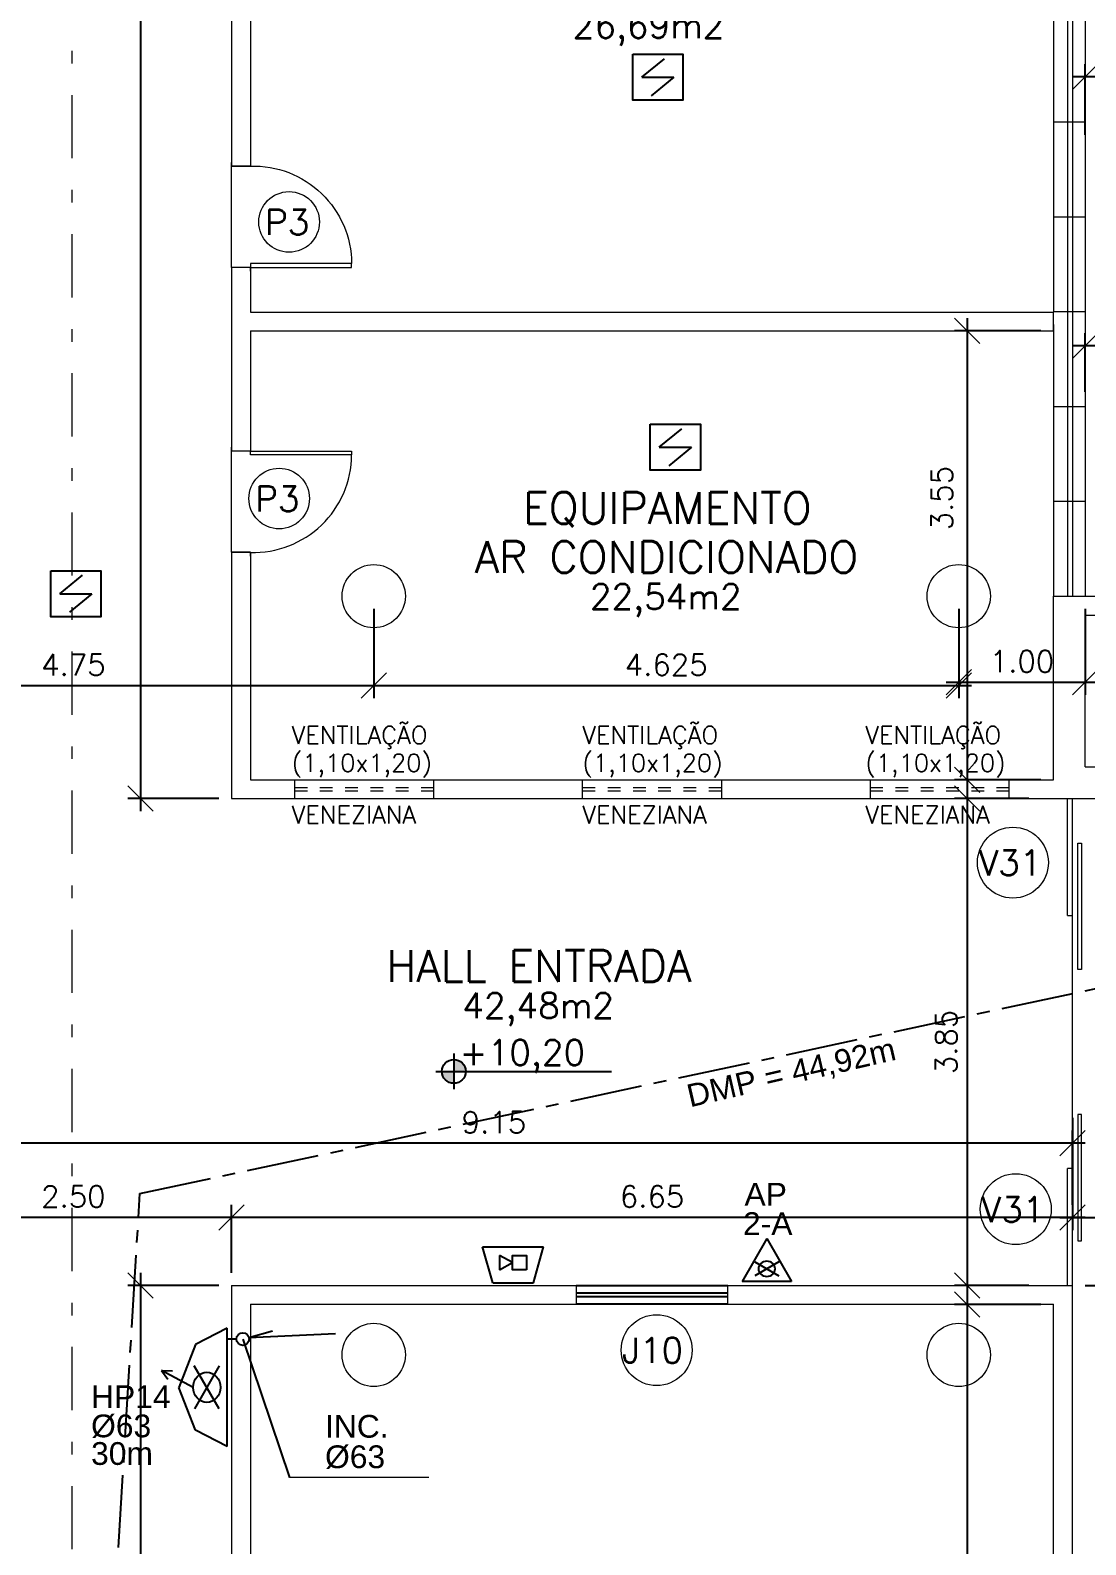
# Model space of a CAD drawing. Header units: millimetres. Extents: x 521 to 1055, y 261 to 520.
# Drawn here: x 573.35 to 581.69, y 397.75 to 409.72 of the extents above; entities that cross this region are included whole.
import ezdxf
from ezdxf.enums import TextEntityAlignment as Align

# ---------------------------------------------------------------- set-up
doc = ezdxf.new("R2010")
doc.units = ezdxf.units.MM
for name, pattern in [('CENTER2', [28.575, 19.05, -3.175, 3.175, -3.175]), ('CONTINU', [0]), ('DASHDOT', [1, 0.5, -0.25, 0, -0.25]), ('DASHDOTX2', [2, 1, -0.5, 0, -0.5]), ('DIVIDE2', [15.875, 6.35, -3.175, 0, -3.175, 0, -3.175])]:
    doc.linetypes.add(name, pattern=pattern)
doc.layers.add('0.1', color=8, linetype='Continuous', lineweight=13)
doc.layers.add('ppci', color=8, linetype='Continuous')
doc.styles.add('ROMANS', font='romans')
doc.styles.get("Standard").update_dxf_attribs({"font": 'romans.shx'})
doc.styles.add('STYLE1', font='sanss___.ttf')
doc.dimstyles.new('Fares Eng - 50', dxfattribs={"dimscale": 2, "dimtxt": 0.085, "dimasz": 0.1, "dimexe": 0.05, "dimexo": 0.05, "dimgap": 0.04, "dimtad": 1, "dimzin": 4, "dimdsep": 46, "dimtxsty": 'ROMANS', "dimblk1": 'OBLIQUE', "dimblk2": 'OBLIQUE', "dimsah": 1, "dimcen": 0.05, "dimdle": 0.05, "dimclrd": 8, "dimclre": 8, "dimclrt": 8, "dimaunit": 1, "dimadec": 0, "dimazin": 0, "dimtfac": 1, "dimtix": 1, "dimtmove": 2, "dimatfit": 0, "dimldrblk": 'OPEN90', "dimfxl": 1, "dimtolj": 1, "dimtzin": 0, "dimarcsym": 0})

# ---------------------------------------------------------------- blocks, each defined once
blk = doc.blocks.new('P80')
for points in [[(0, 0.86), (0, 0.83), (0.15, 0.83), (0.15, 0.86)], [(0, 0), (0, 0.03), (0.15, 0.03), (0.15, 0)]]:
    blk.add_lwpolyline(points)
blk.add_lwpolyline([(-0.8, 0.06), (0, 0.06), (0, 0.03), (-0.8, 0.03)], close=True)
at = {"color": 8}
blk.add_arc((-0.025, 0.056), 0.775, 88.1408, 179.6698, dxfattribs=at)
blk = doc.blocks.new('ÁREA')
for p in [(0.00005, 0.003762), (0, 0)]:
    blk.add_attdef('COMPARTIMENTO', text='', height=0.0025).set_placement(p, align=Align.CENTER)
at = {"color": 1}
for p in [(-0.00005, -0.003762), (-0.000099, -0.007523)]:
    blk.add_attdef('ÁREA', text='', height=0.002, dxfattribs=at).set_placement(p, align=Align.CENTER)
blk = doc.blocks.new('_OBLIQUE')
at = {"color": 0, "linetype": 'ByBlock'}
blk.add_line((-0.5, -0.5), (0.5, 0.5), dxfattribs=at)
blk = doc.blocks.new('*D913')
at = {"layer": '0.1', "color": 8, "linetype": 'CONTINU', "lineweight": -2, "transparency": 16777216}
for p, q in [((571.313, 405.146), (571.313, 404.439)), ((576.063, 405.146), (576.063, 404.439)), ((571.213, 404.539), (576.163, 404.539))]:
    blk.add_line(p, q, dxfattribs=at)
at = {"layer": 'DEFPOINTS', "color": 0, "linetype": 'CONTINU', "lineweight": -2, "transparency": 16777216}
for p in [(571.313, 405.246), (576.063, 405.246), (576.063, 404.539)]:
    blk.add_point(p, dxfattribs=at)
at = {"layer": '0.1', "color": 8, "linetype": 'CONTINU', "lineweight": -2, "transparency": 16777216, "xscale": 0.2, "yscale": 0.2, "zscale": 0.2, "rotation": 180}
blk.add_blockref('_OBLIQUE', (571.313, 404.539), dxfattribs=at)
at = {"layer": '0.1', "color": 8, "linetype": 'CONTINU', "lineweight": -2, "transparency": 16777216, "xscale": 0.2, "yscale": 0.2, "zscale": 0.2}
blk.add_blockref('_OBLIQUE', (576.063, 404.539), dxfattribs=at)
at = {"layer": '0.1', "color": 8, "linetype": 'CONTINU', "transparency": 16777216, "insert": (573.688, 404.704), "char_height": 0.17, "attachment_point": 5, "style": 'ROMANS'}
blk.add_mtext('\\A1;4.75', dxfattribs=at)
blk = doc.blocks.new('_Open90')
at = {"color": 0, "linetype": 'ByBlock', "lineweight": -2}
for p, q in [((0, 0), (-1, 0)), ((-0.5, 0.5), (0, 0)), ((0, 0), (-0.5, -0.5))]:
    blk.add_line(p, q, dxfattribs=at)
blk = doc.blocks.new('*D914')
at = {"layer": '0.1', "color": 8, "linetype": 'CONTINU', "lineweight": -2, "transparency": 16777216}
for p, q in [((576.063, 405.146), (576.063, 404.439)), ((580.688, 405.146), (580.688, 404.439)), ((575.963, 404.539), (580.788, 404.539))]:
    blk.add_line(p, q, dxfattribs=at)
at = {"layer": 'DEFPOINTS', "color": 0, "linetype": 'CONTINU', "lineweight": -2, "transparency": 16777216}
for p in [(576.063, 405.246), (580.688, 405.246), (580.688, 404.539)]:
    blk.add_point(p, dxfattribs=at)
at = {"layer": '0.1', "color": 8, "linetype": 'CONTINU', "lineweight": -2, "transparency": 16777216, "xscale": 0.2, "yscale": 0.2, "zscale": 0.2, "rotation": 180}
blk.add_blockref('_OBLIQUE', (576.063, 404.539), dxfattribs=at)
at = {"layer": '0.1', "color": 8, "linetype": 'CONTINU', "lineweight": -2, "transparency": 16777216, "xscale": 0.2, "yscale": 0.2, "zscale": 0.2}
blk.add_blockref('_OBLIQUE', (580.688, 404.539), dxfattribs=at)
at = {"layer": '0.1', "color": 8, "linetype": 'CONTINU', "transparency": 16777216, "insert": (578.375, 404.704), "char_height": 0.17, "attachment_point": 5, "style": 'ROMANS'}
blk.add_mtext('\\A1;4.625', dxfattribs=at)
blk = doc.blocks.new('*D915')
at = {"layer": '0.1', "color": 8, "linetype": 'CONTINU', "lineweight": -2, "transparency": 16777216}
for p, q in [((580.688, 405.146), (580.688, 404.466)), ((581.688, 405.146), (581.688, 404.466)), ((580.588, 404.566), (581.788, 404.566))]:
    blk.add_line(p, q, dxfattribs=at)
at = {"layer": 'DEFPOINTS', "color": 0, "linetype": 'CONTINU', "lineweight": -2, "transparency": 16777216}
for p in [(580.688, 405.246), (581.688, 405.246), (581.688, 404.566)]:
    blk.add_point(p, dxfattribs=at)
at = {"layer": '0.1', "color": 8, "linetype": 'CONTINU', "lineweight": -2, "transparency": 16777216, "xscale": 0.2, "yscale": 0.2, "zscale": 0.2, "rotation": 180}
blk.add_blockref('_OBLIQUE', (580.688, 404.566), dxfattribs=at)
at = {"layer": '0.1', "color": 8, "linetype": 'CONTINU', "lineweight": -2, "transparency": 16777216, "xscale": 0.2, "yscale": 0.2, "zscale": 0.2}
blk.add_blockref('_OBLIQUE', (581.688, 404.566), dxfattribs=at)
at = {"layer": '0.1', "color": 8, "linetype": 'CONTINU', "transparency": 16777216, "insert": (581.188, 404.731), "char_height": 0.17, "attachment_point": 5, "style": 'ROMANS'}
blk.add_mtext('\\A1;1.00', dxfattribs=at)
blk = doc.blocks.new('*D916')
at = {"layer": '0.1', "color": 8, "linetype": 'CONTINU', "lineweight": -2, "transparency": 16777216}
for p, q in [((581.588, 401.122), (581.588, 400.234)), ((574.938, 399.896), (574.938, 400.434)), ((581.688, 400.334), (574.838, 400.334))]:
    blk.add_line(p, q, dxfattribs=at)
at = {"layer": 'DEFPOINTS', "color": 0, "linetype": 'CONTINU', "lineweight": -2, "transparency": 16777216}
for p in [(581.588, 401.222), (574.938, 400.334), (574.938, 399.796)]:
    blk.add_point(p, dxfattribs=at)
at = {"layer": '0.1', "color": 8, "linetype": 'CONTINU', "lineweight": -2, "transparency": 16777216, "xscale": 0.2, "yscale": 0.2, "zscale": 0.2, "rotation": 180}
blk.add_blockref('_OBLIQUE', (574.938, 400.334), dxfattribs=at)
at = {"layer": '0.1', "color": 8, "linetype": 'CONTINU', "lineweight": -2, "transparency": 16777216, "xscale": 0.2, "yscale": 0.2, "zscale": 0.2}
blk.add_blockref('_OBLIQUE', (581.588, 400.334), dxfattribs=at)
at = {"layer": '0.1', "color": 8, "linetype": 'CONTINU', "transparency": 16777216, "insert": (578.263, 400.499), "char_height": 0.17, "attachment_point": 5, "style": 'ROMANS'}
blk.add_mtext('\\A1;6.65', dxfattribs=at)
blk = doc.blocks.new('*D917')
at = {"layer": '0.1', "color": 8, "linetype": 'CONTINU', "lineweight": -2, "transparency": 16777216}
for p, q in [((572.438, 401.122), (572.438, 400.234)), ((574.938, 400.035), (574.938, 400.434)), ((575.038, 400.334), (572.338, 400.334))]:
    blk.add_line(p, q, dxfattribs=at)
at = {"layer": 'DEFPOINTS', "color": 0, "linetype": 'CONTINU', "lineweight": -2, "transparency": 16777216}
for p in [(572.438, 401.222), (572.438, 400.334), (574.938, 399.935)]:
    blk.add_point(p, dxfattribs=at)
at = {"layer": '0.1', "color": 8, "linetype": 'CONTINU', "lineweight": -2, "transparency": 16777216, "xscale": 0.2, "yscale": 0.2, "zscale": 0.2, "rotation": 180}
blk.add_blockref('_OBLIQUE', (572.438, 400.334), dxfattribs=at)
at = {"layer": '0.1', "color": 8, "linetype": 'CONTINU', "lineweight": -2, "transparency": 16777216, "xscale": 0.2, "yscale": 0.2, "zscale": 0.2}
blk.add_blockref('_OBLIQUE', (574.938, 400.334), dxfattribs=at)
at = {"layer": '0.1', "color": 8, "linetype": 'CONTINU', "transparency": 16777216, "insert": (573.688, 400.499), "char_height": 0.17, "attachment_point": 5, "style": 'ROMANS'}
blk.add_mtext('\\A1;2.50', dxfattribs=at)
blk = doc.blocks.new('*D918')
at = {"layer": '0.1', "color": 8, "linetype": 'CONTINU', "lineweight": -2, "transparency": 16777216}
for p, q in [((581.588, 401.122), (581.588, 400.234)), ((585.538, 401.122), (585.538, 400.234)), ((581.488, 400.334), (585.638, 400.334))]:
    blk.add_line(p, q, dxfattribs=at)
at = {"layer": 'DEFPOINTS', "color": 0, "linetype": 'CONTINU', "lineweight": -2, "transparency": 16777216}
for p in [(581.588, 401.222), (585.538, 401.222), (585.538, 400.334)]:
    blk.add_point(p, dxfattribs=at)
at = {"layer": '0.1', "color": 8, "linetype": 'CONTINU', "lineweight": -2, "transparency": 16777216, "xscale": 0.2, "yscale": 0.2, "zscale": 0.2, "rotation": 180}
blk.add_blockref('_OBLIQUE', (581.588, 400.334), dxfattribs=at)
at = {"layer": '0.1', "color": 8, "linetype": 'CONTINU', "lineweight": -2, "transparency": 16777216, "xscale": 0.2, "yscale": 0.2, "zscale": 0.2}
blk.add_blockref('_OBLIQUE', (585.538, 400.334), dxfattribs=at)
at = {"layer": '0.1', "color": 8, "linetype": 'CONTINU', "transparency": 16777216, "insert": (583.563, 400.499), "char_height": 0.17, "attachment_point": 5, "style": 'ROMANS'}
blk.add_mtext('\\A1;3.95', dxfattribs=at)
blk = doc.blocks.new('*D933')
at = {"layer": '0.1', "color": 8, "linetype": 'CONTINU', "lineweight": -2, "transparency": 16777216}
for p, q in [((585.488, 409.354), (581.588, 409.354)), ((581.688, 408.896), (581.688, 409.454)), ((585.388, 408.896), (585.388, 409.454))]:
    blk.add_line(p, q, dxfattribs=at)
at = {"layer": 'DEFPOINTS', "color": 0, "linetype": 'CONTINU', "lineweight": -2, "transparency": 16777216}
for p in [(581.688, 409.354), (581.688, 408.796), (585.388, 408.796)]:
    blk.add_point(p, dxfattribs=at)
at = {"layer": '0.1', "color": 8, "linetype": 'CONTINU', "lineweight": -2, "transparency": 16777216, "xscale": 0.2, "yscale": 0.2, "zscale": 0.2, "rotation": 180}
blk.add_blockref('_OBLIQUE', (581.688, 409.354), dxfattribs=at)
at = {"layer": '0.1', "color": 8, "linetype": 'CONTINU', "lineweight": -2, "transparency": 16777216, "xscale": 0.2, "yscale": 0.2, "zscale": 0.2}
blk.add_blockref('_OBLIQUE', (585.388, 409.354), dxfattribs=at)
at = {"layer": '0.1', "color": 8, "linetype": 'CONTINU', "transparency": 16777216, "insert": (583.538, 409.519), "char_height": 0.17, "attachment_point": 5, "style": 'ROMANS'}
blk.add_mtext('\\A1;3.70', dxfattribs=at)
blk = doc.blocks.new('*D940')
at = {"layer": '0.1', "color": 8, "linetype": 'CONTINU', "lineweight": -2, "transparency": 16777216}
for p, q in [((581.688, 406.862), (581.688, 407.325)), ((582.258, 406.862), (582.258, 407.325)), ((582.358, 407.225), (581.588, 407.225))]:
    blk.add_line(p, q, dxfattribs=at)
at = {"layer": 'DEFPOINTS', "color": 0, "linetype": 'CONTINU', "lineweight": -2, "transparency": 16777216}
for p in [(581.688, 407.225), (581.688, 406.762), (582.258, 406.762)]:
    blk.add_point(p, dxfattribs=at)
at = {"layer": '0.1', "color": 8, "linetype": 'CONTINU', "lineweight": -2, "transparency": 16777216, "xscale": 0.2, "yscale": 0.2, "zscale": 0.2, "rotation": 180}
blk.add_blockref('_OBLIQUE', (581.688, 407.225), dxfattribs=at)
at = {"layer": '0.1', "color": 8, "linetype": 'CONTINU', "lineweight": -2, "transparency": 16777216, "xscale": 0.2, "yscale": 0.2, "zscale": 0.2}
blk.add_blockref('_OBLIQUE', (582.258, 407.225), dxfattribs=at)
at = {"layer": '0.1', "color": 8, "linetype": 'CONTINU', "transparency": 16777216, "insert": (581.973, 407.39), "char_height": 0.17, "attachment_point": 5, "style": 'ROMANS'}
blk.add_mtext('\\A1;.57', dxfattribs=at)
blk = doc.blocks.new('*D995')
at = {"layer": '0.1', "color": 8, "linetype": 'CONTINU', "lineweight": -2, "transparency": 16777216}
for p, q in [((580.754, 407.444), (580.754, 403.694)), ((581.338, 407.344), (580.654, 407.344)), ((581.338, 403.794), (580.654, 403.794))]:
    blk.add_line(p, q, dxfattribs=at)
at = {"layer": 'DEFPOINTS', "color": 0, "linetype": 'CONTINU', "lineweight": -2, "transparency": 16777216}
for p in [(581.438, 407.344), (580.754, 403.794), (581.438, 403.794)]:
    blk.add_point(p, dxfattribs=at)
at = {"layer": '0.1', "color": 8, "linetype": 'CONTINU', "lineweight": -2, "transparency": 16777216, "xscale": 0.2, "yscale": 0.2, "zscale": 0.2}
for p, rotation in [((580.754, 407.344), 90), ((580.754, 403.794), 270)]:
    blk.add_blockref('_OBLIQUE', p, dxfattribs=dict(at, rotation=rotation))
at = {"layer": '0.1', "color": 8, "linetype": 'CONTINU', "transparency": 16777216, "insert": (580.554, 406.022), "char_height": 0.17, "attachment_point": 5, "rotation": 90, "style": 'ROMANS'}
blk.add_mtext('\\A1;3.55', dxfattribs=at)
blk = doc.blocks.new('*D996')
at = {"layer": '0.1', "color": 8, "linetype": 'CONTINU', "lineweight": -2, "transparency": 16777216}
for p, q in [((580.754, 403.746), (580.754, 399.696)), ((581.241, 403.646), (580.654, 403.646)), ((581.241, 399.796), (580.654, 399.796))]:
    blk.add_line(p, q, dxfattribs=at)
at = {"layer": 'DEFPOINTS', "color": 0, "linetype": 'CONTINU', "lineweight": -2, "transparency": 16777216}
for p in [(581.341, 403.646), (580.754, 399.796), (581.341, 399.796)]:
    blk.add_point(p, dxfattribs=at)
at = {"layer": '0.1', "color": 8, "linetype": 'CONTINU', "lineweight": -2, "transparency": 16777216, "xscale": 0.2, "yscale": 0.2, "zscale": 0.2}
for p, rotation in [((580.754, 403.646), 90), ((580.754, 399.796), 270)]:
    blk.add_blockref('_OBLIQUE', p, dxfattribs=dict(at, rotation=rotation))
at = {"layer": '0.1', "color": 8, "linetype": 'CONTINU', "transparency": 16777216, "insert": (580.589, 401.721), "char_height": 0.17, "attachment_point": 5, "rotation": 90, "style": 'ROMANS'}
blk.add_mtext('\\A1;3.85', dxfattribs=at)
blk = doc.blocks.new('*D998')
at = {"layer": '0.1', "color": 8, "linetype": 'CONTINU', "lineweight": -2, "transparency": 16777216}
for p, q in [((572.438, 400.434), (572.438, 401.021)), ((581.588, 400.434), (581.588, 401.021)), ((581.688, 400.921), (572.338, 400.921))]:
    blk.add_line(p, q, dxfattribs=at)
at = {"layer": 'DEFPOINTS', "color": 0, "linetype": 'CONTINU', "lineweight": -2, "transparency": 16777216}
for p in [(572.438, 400.921), (572.438, 400.334), (581.588, 400.334)]:
    blk.add_point(p, dxfattribs=at)
at = {"layer": '0.1', "color": 8, "linetype": 'CONTINU', "lineweight": -2, "transparency": 16777216, "xscale": 0.2, "yscale": 0.2, "zscale": 0.2, "rotation": 180}
blk.add_blockref('_OBLIQUE', (572.438, 400.921), dxfattribs=at)
at = {"layer": '0.1', "color": 8, "linetype": 'CONTINU', "lineweight": -2, "transparency": 16777216, "xscale": 0.2, "yscale": 0.2, "zscale": 0.2}
blk.add_blockref('_OBLIQUE', (581.588, 400.921), dxfattribs=at)
at = {"layer": '0.1', "color": 8, "linetype": 'CONTINU', "transparency": 16777216, "insert": (577.013, 401.086), "char_height": 0.17, "attachment_point": 5, "style": 'ROMANS'}
blk.add_mtext('\\A1;9.15', dxfattribs=at)
blk = doc.blocks.new('*D1002')
at = {"layer": '0.1', "color": 8, "linetype": 'CONTINU', "lineweight": -2, "transparency": 16777216}
for p, q in [((582.274, 399.896), (582.274, 396.346)), ((581.688, 399.796), (582.374, 399.796)), ((581.688, 396.446), (582.374, 396.446))]:
    blk.add_line(p, q, dxfattribs=at)
at = {"layer": 'DEFPOINTS', "color": 0, "linetype": 'CONTINU', "lineweight": -2, "transparency": 16777216}
for p in [(581.588, 399.796), (581.588, 396.446), (582.274, 396.446)]:
    blk.add_point(p, dxfattribs=at)
at = {"layer": '0.1', "color": 8, "linetype": 'CONTINU', "lineweight": -2, "transparency": 16777216, "xscale": 0.2, "yscale": 0.2, "zscale": 0.2}
for p, rotation in [((582.274, 399.796), 90), ((582.274, 396.446), 270)]:
    blk.add_blockref('_OBLIQUE', p, dxfattribs=dict(at, rotation=rotation))
at = {"layer": '0.1', "color": 8, "linetype": 'CONTINU', "transparency": 16777216, "insert": (582.109, 398.121), "char_height": 0.17, "attachment_point": 5, "rotation": 90, "style": 'ROMANS'}
blk.add_mtext('\\A1;3.35', dxfattribs=at)
blk = doc.blocks.new('*D1004')
at = {"layer": '0.1', "color": 8, "linetype": 'CONTINU', "lineweight": -2, "transparency": 16777216}
for p, q in [((574.218, 421.846), (574.218, 403.546)), ((574.838, 421.746), (574.118, 421.746)), ((574.838, 403.646), (574.118, 403.646))]:
    blk.add_line(p, q, dxfattribs=at)
at = {"layer": 'DEFPOINTS', "color": 0, "linetype": 'CONTINU', "lineweight": -2, "transparency": 16777216}
for p in [(574.938, 421.746), (574.218, 403.646), (574.938, 403.646)]:
    blk.add_point(p, dxfattribs=at)
at = {"layer": '0.1', "color": 8, "linetype": 'CONTINU', "lineweight": -2, "transparency": 16777216, "xscale": 0.2, "yscale": 0.2, "zscale": 0.2}
for p, rotation in [((574.218, 421.746), 90), ((574.218, 403.646), 270)]:
    blk.add_blockref('_OBLIQUE', p, dxfattribs=dict(at, rotation=rotation))
at = {"layer": '0.1', "color": 8, "linetype": 'CONTINU', "transparency": 16777216, "insert": (574.053, 412.696), "char_height": 0.17, "attachment_point": 5, "rotation": 90, "style": 'ROMANS'}
blk.add_mtext('\\A1;18.10', dxfattribs=at)
blk = doc.blocks.new('*D1063')
at = {"layer": '0.1', "color": 8, "linetype": 'CONTINU', "lineweight": -2, "transparency": 16777216}
for p, q in [((581.338, 399.646), (580.654, 399.646)), ((580.754, 399.746), (580.754, 393.496)), ((581.338, 393.596), (580.654, 393.596))]:
    blk.add_line(p, q, dxfattribs=at)
at = {"layer": 'DEFPOINTS', "color": 0, "linetype": 'CONTINU', "lineweight": -2, "transparency": 16777216}
for p in [(581.438, 399.646), (580.754, 393.596), (581.438, 393.596)]:
    blk.add_point(p, dxfattribs=at)
at = {"layer": '0.1', "color": 8, "linetype": 'CONTINU', "lineweight": -2, "transparency": 16777216, "xscale": 0.2, "yscale": 0.2, "zscale": 0.2}
for p, rotation in [((580.754, 399.646), 90), ((580.754, 393.596), 270)]:
    blk.add_blockref('_OBLIQUE', p, dxfattribs=dict(at, rotation=rotation))
at = {"layer": '0.1', "color": 8, "linetype": 'CONTINU', "transparency": 16777216, "insert": (580.589, 396.621), "char_height": 0.17, "attachment_point": 5, "rotation": 90, "style": 'ROMANS'}
blk.add_mtext('\\A1;6.05', dxfattribs=at)
blk = doc.blocks.new('*D3277')
at = {"layer": '0.1', "color": 8, "linetype": 'CONTINU', "lineweight": -2, "transparency": 16777216}
for p, q in [((574.218, 399.896), (574.218, 376.646)), ((574.838, 399.796), (574.118, 399.796)), ((574.838, 376.746), (574.118, 376.746))]:
    blk.add_line(p, q, dxfattribs=at)
at = {"layer": 'DEFPOINTS', "color": 0, "linetype": 'CONTINU', "lineweight": -2, "transparency": 16777216}
for p in [(574.938, 399.796), (574.218, 376.746), (574.938, 376.746)]:
    blk.add_point(p, dxfattribs=at)
at = {"layer": '0.1', "color": 8, "linetype": 'CONTINU', "lineweight": -2, "transparency": 16777216, "xscale": 0.2, "yscale": 0.2, "zscale": 0.2}
for p, rotation in [((574.218, 399.796), 90), ((574.218, 376.746), 270)]:
    blk.add_blockref('_OBLIQUE', p, dxfattribs=dict(at, rotation=rotation))
at = {"layer": '0.1', "color": 8, "linetype": 'CONTINU', "transparency": 16777216, "insert": (574.053, 388.271), "char_height": 0.17, "attachment_point": 5, "rotation": 90, "style": 'ROMANS'}
blk.add_mtext('\\A1;23.05', dxfattribs=at)

msp = doc.modelspace()

# ---------------------------------------------------------------- hatches: boundary and pattern name
at = {"layer": '0.1', "linetype": 'CONTINU', "lineweight": -2}
h = msp.add_hatch(color=8, dxfattribs=at)
h.paths.add_polyline_path([(576.79071, 401.48853, 0.41421356), (576.69627, 401.58296), (576.69627, 401.48853)])
h.paths.add_polyline_path([(576.69627, 401.48853), (576.60184, 401.48853, 0.41421356), (576.69627, 401.39409)])

# ---------------------------------------------------------------- linework, layer by layer
at = {"layer": '0.1', "color": 8, "linetype": 'DASHDOTX2', "ltscale": 0.5}
msp.add_line((573.67694, 424.60892), (573.67694, 371.68747), dxfattribs=at)
at = {"layer": '0.1', "color": 8, "linetype": 'CONTINU'}
for p, q in [((581.54774, 423.09649), (581.54774, 405.24649)), ((581.58774, 423.09649), (581.58774, 405.24649)), ((581.68774, 423.09649), (581.68774, 405.24649)), ((581.43774, 411.24649), (581.43774, 407.49357)), ((581.43774, 408.99649), (581.68774, 408.99649)), ((574.93774, 407.84649), (574.93774, 408.64649)), ((581.43774, 408.24649), (581.68774, 408.24649)), ((581.43774, 407.49649), (581.68774, 407.49649)), ((581.43774, 407.39357), (581.43774, 405.24649)), ((581.43774, 406.74649), (581.68774, 406.74649)), ((574.93774, 405.59357), (574.93774, 406.39357)), ((581.43774, 405.99649), (581.68774, 405.99649)), ((581.54774, 402.72149), (581.54774, 403.64649)), ((581.58774, 402.72149), (581.58774, 403.64649)), ((581.54774, 402.72149), (581.58774, 402.72149)), ((581.58774, 400.72149), (581.58774, 402.72149)), ((581.54774, 399.79649), (581.54774, 400.72149)), ((581.58774, 400.72149), (581.54774, 400.72149)), ((581.58774, 399.79649), (581.58774, 400.72149)), ((576.49809, 398.27697), (575.39774, 398.27697))]:
    msp.add_line(p, q, dxfattribs=at)
at = {"layer": '0.1', "color": 7}
for p, q in [((574.93774, 413.84649), (574.93774, 408.64649)), ((575.08774, 413.84649), (575.08774, 408.64649)), ((574.93774, 408.64649), (575.08774, 408.64649)), ((575.08774, 407.84649), (574.93774, 407.84649)), ((574.93774, 407.84649), (574.93774, 406.39357)), ((575.08774, 407.84649), (575.08774, 407.49357)), ((575.08774, 407.49357), (581.43774, 407.49357)), ((581.43774, 407.34357), (581.43774, 407.49357)), ((575.08774, 407.34357), (581.43774, 407.34357)), ((575.08774, 407.34357), (575.08774, 406.39357)), ((575.08774, 406.39357), (574.93774, 406.39357)), ((574.93774, 405.59357), (575.08774, 405.59357)), ((574.93774, 405.59357), (574.93774, 403.64649)), ((575.08774, 405.59357), (575.08774, 403.79357)), ((581.43774, 405.24649), (582.18774, 405.24649)), ((581.43774, 403.79357), (581.43774, 405.24649)), ((581.68774, 403.89649), (581.68774, 405.09649)), ((581.68774, 405.09649), (582.18774, 405.09649)), ((581.68774, 403.89649), (582.25774, 403.89649)), ((575.08774, 403.79357), (581.43774, 403.79357)), ((574.93774, 403.64649), (582.50774, 403.64649)), ((574.93774, 399.79649), (577.66274, 399.79649)), ((574.93774, 399.79649), (574.93774, 396.64649)), ((577.66274, 399.79649), (577.66274, 399.64649)), ((578.86274, 399.64649), (578.86274, 399.79649)), ((578.86274, 399.79649), (581.58774, 399.79649)), ((581.58774, 396.44649), (581.58774, 399.79649)), ((575.08774, 399.64649), (577.66274, 399.64649)), ((575.08774, 399.64649), (575.08774, 396.64649)), ((578.86274, 399.64649), (581.43774, 399.64649)), ((581.43774, 396.04649), (581.43774, 399.64649))]:
    msp.add_line(p, q, dxfattribs=at)
at = {"layer": '0.1', "color": 8, "linetype": 'DASHDOT', "ltscale": 0.4}
for p, q in [((575.43774, 403.64649), (575.43774, 403.79357)), ((576.53774, 403.64649), (576.53774, 403.79357)), ((577.71274, 403.64649), (577.71274, 403.79357)), ((578.81274, 403.79357), (578.81274, 403.64649)), ((579.98774, 403.79357), (579.98774, 403.64649)), ((581.08774, 403.64649), (581.08774, 403.79357))]:
    msp.add_line(p, q, dxfattribs=at)
at = {"layer": '0.1', "color": 8, "linetype": 'DASHDOT', "ltscale": 0.2}
for p, q in [((575.43774, 403.73357), (576.53774, 403.73357)), ((577.71274, 403.73357), (578.81274, 403.73357)), ((579.98774, 403.73357), (581.08774, 403.73357)), ((575.43774, 403.70649), (576.53774, 403.70649)), ((577.71274, 403.70649), (578.81274, 403.70649)), ((579.98774, 403.70649), (581.08774, 403.70649))]:
    msp.add_line(p, q, dxfattribs=at)
at = {"layer": '0.1', "color": 8, "linetype": 'CONTINU', "lineweight": -2}
for p, q in [((576.69627, 401.63017), (576.69627, 401.34688)), ((576.55463, 401.48853), (577.94323, 401.48853)), ((577.66274, 399.79649), (578.86274, 399.79649)), ((577.66274, 399.73649), (578.86274, 399.73649)), ((578.86274, 399.70649), (577.66274, 399.70649)), ((578.86274, 399.64649), (577.66274, 399.64649)), ((575.02747, 399.37123), (575.39774, 398.27697))]:
    msp.add_line(p, q, dxfattribs=at)
at = {"layer": '0.1', "color": 8, "linetype": 'CONTINU'}
for points in [[(581.65912, 403.29421), (581.65912, 402.29421), (581.62912, 402.29421), (581.62912, 403.29421)], [(581.65912, 400.14877), (581.65912, 401.14877), (581.62912, 401.14877), (581.62912, 400.14877)]]:
    msp.add_lwpolyline(points, close=True, dxfattribs=at)
at = {"layer": '0.1', "color": 8}
for centre, radius in [((575.39313, 408.20575), 0.23964), ((575.31495, 406.01851), 0.23964), ((581.11597, 403.13942), 0.28038), ((581.13864, 400.39873), 0.28038), ((578.29953, 399.28404), 0.28038)]:
    msp.add_circle(centre, radius, dxfattribs=at)
at = {"layer": '0.1', "color": 7}
for centre in [(576.06274, 405.24649), (580.68774, 405.24649), (576.06274, 399.24649), (580.68774, 399.24649)]:
    msp.add_circle(centre, 0.25, dxfattribs=at)
at = {"layer": '0.1', "color": 8, "linetype": 'CONTINU', "lineweight": -2}
msp.add_circle((576.69627, 401.48853), 0.09443, dxfattribs=at)
at = {"layer": 'ppci', "color": 10, "linetype": 'Continuous'}
for p, q in [((578.18199, 409.35043), (578.36062, 409.49674)), ((578.18199, 409.35043), (578.4353, 409.35043)), ((578.4353, 409.35043), (578.25667, 409.20412)), ((578.32048, 406.42384), (578.49911, 406.57016)), ((578.32048, 406.42384), (578.57379, 406.42384)), ((578.57379, 406.42384), (578.39516, 406.27753)), ((573.58132, 405.26553), (573.75995, 405.41184)), ((573.58132, 405.26553), (573.83463, 405.26553)), ((573.83463, 405.26553), (573.656, 405.11921)), ((579.17012, 400.16568), (578.97512, 399.82793)), ((579.17012, 400.16568), (579.36512, 399.82793)), ((576.9238, 400.10068), (577.40548, 400.10068)), ((577.00408, 399.8168), (576.9238, 400.10068)), ((577.3252, 399.8168), (577.40548, 400.10068)), ((577.00408, 399.8168), (577.3252, 399.8168)), ((579.36512, 399.82793), (578.97512, 399.82793)), ((574.90392, 399.45814), (574.65296, 399.32744)), ((574.90392, 398.5216), (574.90392, 399.45814)), ((574.65296, 399.32744), (574.5216, 398.98987)), ((574.63474, 398.98987), (574.38509, 399.1228)), ((574.38509, 399.1228), (574.47045, 399.11982)), ((574.38509, 399.1228), (574.43522, 399.05364)), ((574.84101, 398.8194), (574.64411, 399.16045)), ((574.8408, 399.15996), (574.64423, 398.8195)), ((574.65296, 398.65229), (574.5216, 398.98987)), ((574.90392, 398.5216), (574.65296, 398.65229))]:
    msp.add_line(p, q, dxfattribs=at)
at = {"layer": 'ppci', "color": 10}
for p, q in [((577.15889, 399.97592), (577.0576, 400.03228)), ((577.0576, 400.03228), (577.0576, 399.91956)), ((577.0576, 399.91956), (577.15889, 399.97592)), ((579.07541, 399.98156), (579.26489, 399.87216)), ((579.26461, 399.98144), (579.07547, 399.87223)), ((575.07567, 399.38453), (575.26117, 399.43572)), ((575.07567, 399.38453), (575.75952, 399.415))]:
    msp.add_line(p, q, dxfattribs=at)
at = {"layer": 'ppci', "color": 12, "linetype": 'DIVIDE2', "ltscale": 0.03}
msp.add_line((574.97747, 399.37123), (574.90392, 399.37123), dxfattribs=at)
at = {"layer": 'ppci', "color": 10, "linetype": 'Continuous'}
for points in [[(578.11075, 409.53264), (578.50654, 409.53264), (578.50654, 409.16822), (578.11075, 409.16822)], [(578.24924, 406.60605), (578.64503, 406.60605), (578.64503, 406.24163), (578.24924, 406.24163)], [(573.51008, 405.44773), (573.90587, 405.44773), (573.90587, 405.08332), (573.51008, 405.08332)]]:
    msp.add_lwpolyline(points, close=True, dxfattribs=at)
at = {"layer": 'ppci', "color": 10, "linetype": 'CENTER2', "lineweight": -2, "ltscale": 0.03}
msp.add_lwpolyline([(565.93774, 374.49649), (568.11976, 378.92144), (572.94494, 379.45558), (574.21368, 400.52147), (582.87876, 402.38245), (583.39612, 404.43977), (585.97843, 404.66988), (586.14891, 405.09649)], dxfattribs=at)
at = {"layer": 'ppci', "color": 10}
msp.add_lwpolyline([(577.27168, 399.91956), (577.15889, 399.91956), (577.15889, 400.03228), (577.27168, 400.03228)], close=True, dxfattribs=at)
msp.add_circle((575.02747, 399.37123), 0.05, dxfattribs=at)
at = {"layer": 'ppci', "color": 10, "extrusion": (0, 0, -1)}
msp.add_ellipse((579.17012, 399.92688), major_axis=(-0.06606, 0), ratio=0.90709532, dxfattribs=at)
at = {"layer": 'ppci', "color": 10, "linetype": 'Continuous'}
msp.add_ellipse((574.74259, 398.98987), major_axis=(0, -0.1189), ratio=0.90709532, dxfattribs=at)

# ---------------------------------------------------------------- block references
at = {"layer": '0.1', "color": 8}
ref = msp.add_blockref('ÁREA', (578.24199, 409.94716), dxfattribs=dict(at, xscale=133.3333333333333, yscale=133.3333333333333, zscale=133.3333333333333))
ref.add_attrib('COMPARTIMENTO', 'SALA 311', dxfattribs={"layer": '0', "color": 3, "height": 0.25}).set_placement((578.24199, 409.94716), align=Align.CENTER)
ref.add_attrib('ÁREA', '26,69m2', dxfattribs={"layer": '0', "color": 1, "height": 0.2}).set_placement((578.23536, 409.65921), align=Align.CENTER)
at = {"layer": '0.1', "color": 8, "xscale": -1}
msp.add_blockref('P80', (575.08774, 407.81649), dxfattribs=at)
at = {"layer": '0.1', "color": 8, "rotation": 180}
msp.add_blockref('P80', (575.08774, 406.42357), dxfattribs=at)
at = {"layer": '0.1', "color": 8}
ref = msp.add_blockref('ÁREA', (578.37788, 405.43114), dxfattribs=dict(at, xscale=133.3333333333333, yscale=133.3333333333333, zscale=133.3333333333333))
ref.add_attrib('COMPARTIMENTO', 'AR CONDICIONADO', dxfattribs={"layer": '0', "color": 3, "height": 0.25}).set_placement((578.37788, 405.43114), align=Align.CENTER)
ref.add_attrib('ÁREA', '22,54m2', dxfattribs={"layer": '0', "color": 1, "height": 0.2}).set_placement((578.37125, 405.14318), align=Align.CENTER)
ref.add_attrib('COMPARTIMENTO', 'EQUIPAMENTO', dxfattribs={"layer": '0', "color": 3, "height": 0.25}).set_placement((578.38451, 405.81936), align=Align.CENTER)
ref = msp.add_blockref('ÁREA', (577.3691, 402.19751), dxfattribs=dict(at, xscale=133.3333333333333, yscale=133.3333333333333, zscale=133.3333333333333))
ref.add_attrib('COMPARTIMENTO', 'HALL ENTRADA', dxfattribs={"layer": '0', "color": 3, "height": 0.25}).set_placement((577.3691, 402.19751), align=Align.CENTER)
ref.add_attrib('ÁREA', '42,48m2', dxfattribs={"layer": '0', "color": 1, "height": 0.2}).set_placement((577.36247, 401.90955), align=Align.CENTER)

# ---------------------------------------------------------------- texts
for s, height, p in [('P3', 0.2, (575.20252, 408.10424)), ('P3', 0.2, (575.12434, 405.917)), ('VENTILAÇÃO', 0.14, (575.41379, 404.07788)), ('VENTILAÇÃO', 0.14, (577.71183, 404.07788)), ('VENTILAÇÃO', 0.14, (579.94919, 404.07788)), ('(1,10x1,20)', 0.14, (575.41379, 403.85814)), ('(1,10x1,20)', 0.14, (577.71183, 403.85814)), ('(1,10x1,20)', 0.14, (579.94919, 403.85814)), ('VENEZIANA', 0.14, (575.41379, 403.44743)), ('VENEZIANA', 0.14, (577.71183, 403.44743)), ('VENEZIANA', 0.14, (579.94919, 403.44743)), ('V31', 0.2, (580.84518, 403.03791)), ('+10,20', 0.2, (576.74012, 401.53755)), ('V31', 0.2, (580.86785, 400.29722)), ('J10', 0.2, (578.02873, 399.18252))]:
    msp.add_text(s, height=height, dxfattribs=at).set_placement(p)
at = {"layer": 'ppci', "color": 10, "style": 'STYLE1'}
msp.add_text('DMP = 44,92m', height=0.18, rotation=13.003899, dxfattribs=at).set_placement((578.56311, 401.20374))
for s, p in [('AP', (578.99395, 400.4269)), ('2-A', (578.98232, 400.19467)), ('HP14', (573.82786, 398.82531)), ('Ø63', (573.82786, 398.59503)), ('INC.', (575.67753, 398.5917)), ('30m', (573.82786, 398.37658)), ('Ø63', (575.67753, 398.35091))]:
    msp.add_text(s, height=0.18, dxfattribs=at).set_placement(p)

# ---------------------------------------------------------------- dimensions: what is measured, and where the dimension line sits
at = {"layer": '0.1', "color": 8, "linetype": 'CONTINU'}
for base, p1, p2, picture, middle in [((574.21777, 403.64649), (574.93774, 421.74649), (574.93774, 403.64649), '*D1004', (574.05277, 412.69649)), ((580.75382, 399.79649), (581.34085, 403.64649), (581.34085, 399.79649), '*D996', (580.58882, 401.72149)), ((574.21777, 376.74649), (574.93774, 399.79649), (574.93774, 376.74649), '*D3277', (574.05277, 388.27149)), ((582.27436, 396.44649), (581.58774, 399.79649), (581.58774, 396.44649), '*D1002', (582.10936, 398.12149)), ((580.75382, 393.59649), (581.43774, 399.64649), (581.43774, 393.59649), '*D1063', (580.58882, 396.62149))]:
    dim = msp.add_linear_dim(base=base, p1=p1, p2=p2, angle=90, dimstyle='Fares Eng - 50', dxfattribs=at)
    dim.commit()
    dim.dimension.update_dxf_attribs({"geometry": picture, "text_midpoint": middle})
for base, p1, p2, picture, middle in [((581.68774, 409.35358), (585.38774, 408.79649), (581.68774, 408.79649), '*D933', (583.53774, 409.51858)), ((581.68774, 407.2247), (582.25774, 406.76163), (581.68774, 406.76163), '*D940', (581.97274, 407.3897)), ((576.06274, 404.53869), (571.31274, 405.24649), (576.06274, 405.24649), '*D913', (573.68774, 404.70369)), ((581.68774, 404.56648), (580.68774, 405.24649), (581.68774, 405.24649), '*D915', (581.18774, 404.73148)), ((572.43774, 400.33443), (574.93774, 399.93472), (572.43774, 401.22239), '*D917', (573.68774, 400.49943)), ((574.93774, 400.33443), (581.58774, 401.22239), (574.93774, 399.79649), '*D916', (578.26274, 400.49943)), ((585.53774, 400.33443), (581.58774, 401.22239), (585.53774, 401.22239), '*D918', (583.56274, 400.49943)), ((572.43774, 400.92149), (581.58774, 400.33443), (572.43774, 400.33443), '*D998', (577.01274, 401.08649))]:
    dim = msp.add_linear_dim(base=base, p1=p1, p2=p2, dimstyle='Fares Eng - 50', dxfattribs=at)
    dim.commit()
    dim.dimension.update_dxf_attribs({"geometry": picture, "text_midpoint": middle})
dim = msp.add_linear_dim(base=(580.75382, 403.79357), p1=(581.43774, 407.34357), p2=(581.43774, 403.79357), angle=90, dimstyle='Fares Eng - 50', dxfattribs=at)
dim.commit()
dim.dimension.update_dxf_attribs({"geometry": '*D995', "text_midpoint": (580.55382, 406.02242), "dimtype": 160})
dim = msp.add_linear_dim(base=(580.68774, 404.53869), p1=(576.06274, 405.24649), p2=(580.68774, 405.24649), dimstyle='Fares Eng - 50', override={"dimdec": 3}, dxfattribs=at)
dim.commit()
dim.dimension.update_dxf_attribs({"geometry": '*D914', "text_midpoint": (578.37524, 404.70369)})

doc.saveas('drawing.dxf')
